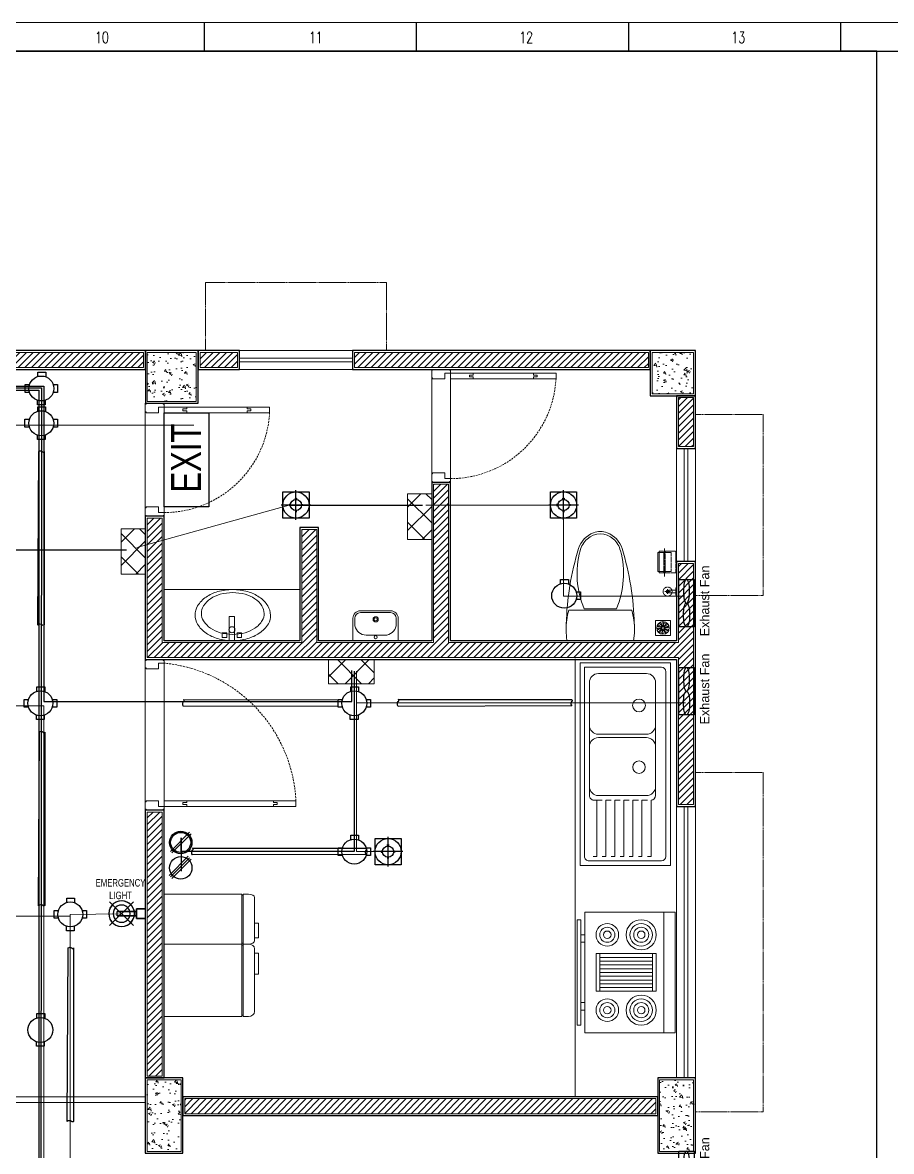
# Model space of a CAD drawing. Header units: inches. Extents: x 1445 to 3588, y -22 to 615.
# Drawn here: x 1960.2 to 2190.8, y 315.3 to 614.8 of the extents above; entities that cross this region are included whole.
import ezdxf

# ---------------------------------------------------------------- set-up
doc = ezdxf.new("R2010")
doc.units = ezdxf.units.IN
doc.header["$MEASUREMENT"] = 0
for name, pattern in [('CENTER', [2, 1.25, -0.25, 0.25, -0.25]), ('DASH', [0.35, 0.25, -0.1]), ('DASHED', [0.75, 0.5, -0.25])]:
    doc.linetypes.add(name, pattern=pattern)
doc.layers.get('Defpoints').update_dxf_attribs({"lineweight": 0})
for name, color, linetype in [('Cables', 7, 'Continuous'), ('COLLUM', 1, 'Continuous'), ('Exhaust Fans', 7, 'Continuous'), ('Layer 1', 7, 'Continuous'), ('Lights', 7, 'Continuous'), ('Plant Layout', 7, 'Continuous'), ('Sockets', 7, 'Continuous'), ('TEG BORDER', 7, 'Continuous'), ('wall 05', 252, 'Continuous')]:
    doc.layers.add(name, color=color, linetype=linetype)
for name, color, linetype, lineweight in [('DOOR', 115, 'Continuous', 15), ('DOOR_GLASS', 144, 'Continuous', 15), ('Glass', 5, 'Continuous', 9), ('HACTH', 8, 'Continuous', 9), ('I-WC----EXST', 7, 'Continuous', 15), ('I-WC----N', 7, 'Continuous', 15), ('Plaster Line', 252, 'Continuous', 15), ('Sunshed', 5, 'Continuous', 15), ('Switchboard', 30, 'Continuous', 13), ('Text', 252, 'Continuous', 15), ('WINDOW', 140, 'Continuous', 9)]:
    doc.layers.add(name, color=color, linetype=linetype, lineweight=lineweight)
doc.styles.get("Standard").update_dxf_attribs({"font": 'arial.ttf'})
doc.styles.add('Swiss721', font='swisscl.ttf')
doc.styles.add('TEG BORDER', font='txt_qlt.shx', dxfattribs={"width": 0.7, "bigfont": 'hztxt.shx'})
doc.styles.add('XREF-GROUND-A1$0$ATTR', font='romans.shx', dxfattribs={"width": 0.8, "height": 1.2})
pattern_1 = [(50, (-408960.4376, -241892.552), (5.37945137, -0.470641012), [0.5625, -6.1875]), (355, (-408960.4376, -241892.552), (-1.040635, 5.641441), [0.45, -4.95]), (100.4514, (-408959.9893, -241892.5913), (4.338820363, 5.170796565), [0.478051425, -5.25856584]), (46.1842, (-408960.4376, -241891.052), (8.004307865, -1.24139261), [0.84375, -9.28125]), (96.6356, (-408959.7705, -241891.1555), (7.00997029, 7.30588403), [0.71707716, -7.8878475]), (351.1842, (-408960.4376, -241891.052), (7.00996459, 7.3058895), [0.675, -7.425]), (21, (-408959.6876, -241891.427), (4.47680289, -3.01964168), [0.5625, -6.1875]), (326, (-408959.6876, -241891.427), (1.82486499, 5.43862534), [0.45, -4.95]), (71.4514, (-408959.3145, -241891.6787), (6.301669714, 2.418978725), [0.478051425, -5.25856584]), (37.5, (-408960.4376, -241892.552), (0.091198915, 2.496703904), [0, -4.89, 0, -5.025, 0, -4.96875]), (7.5, (-408960.4376, -241892.552), (1.973021531, 2.958087839), [0, -2.865, 0, -4.7775, 0, -1.89375]), (327.5, (-408962.11, -241892.552), (4.003668271, -0.169161538), [0, -1.875, 0, -5.85, 0, -7.7625]), (317.5, (-408962.86, -241892.552), (4.37389627, 0.750787367), [0, -2.4375, 0, -3.885, 0, -5.5125])]
pattern_2 = [(45, (-408960.4376, -241892.552), (-0.8838834765, 0.8838834765), [])]

# ---------------------------------------------------------------- blocks, each defined once
blk = doc.blocks.new('252 BORDER A2')
for p, q in [((371.25, 420), (371.25, 415)), ((408.37, 420), (408.37, 415)), ((445.5, 420), (445.5, 415)), ((482.62, 420), (482.62, 415))]:
    blk.add_line(p, q)
at = {"linetype": 'Continuous'}
blk.add_line((489, 415), (5, 415), dxfattribs=at)
at = {"color": 5, "lineweight": 15}
blk.add_lwpolyline([(0, 420), (594, 420), (594, 0), (0, 0)], close=True, dxfattribs=at)
blk.add_lwpolyline([(5, 415), (589, 415), (589, 5), (5, 5)], close=True)
at = {"layer": 'TEG BORDER'}
blk.add_line((489, 116), (489, 415), dxfattribs=at)
at = {"char_height": 2, "width": 2, "attachment_point": 1, "style": 'TEG BORDER'}
for s, insert in [('\\pi2.2204e-016;10', (352.17, 418.41)), ('\\pi0.3;11', (389.3, 418.41)), ('\\pi2.2204e-016;12', (426.42, 418.41)), ('\\pi2.2204e-016;13', (463.55, 418.41))]:
    blk.add_mtext(s, dxfattribs=dict(at, insert=insert))
blk = doc.blocks.new('XREF-GROUND-A1$0$Oven-P-01')
for p, q in [((0, 525), (800, 525)), ((275, 450), (525, 450)), ((300, 100), (300, 450)), ((325, 450), (325, 100)), ((350, 100), (350, 450)), ((375, 450), (375, 100)), ((400, 100), (400, 450)), ((425, 450), (425, 100)), ((450, 100), (450, 450)), ((475, 450), (475, 100)), ((500, 100), (500, 450)), ((525, 100), (275, 100)), ((150, 0), (150, -25)), ((200, -25), (200, 0)), ((600, -25), (600, 0)), ((650, 0), (650, -25))]:
    blk.add_line(p, q)
for points in [[(0, 0), (0, 600), (800, 600), (800, 0)], [(275, 75), (275, 475), (525, 475), (525, 75)], [(50, -50), (50, -25), (750, -25), (750, -50)]]:
    blk.add_lwpolyline(points, close=True)
for centre, radius in [((150, 375), 100), ((150, 375), 75), ((650, 375), 100), ((650, 375), 75), ((150, 375), 50), ((150, 375), 25), ((650, 375), 50), ((650, 375), 25), ((150, 150), 75), ((650, 150), 75), ((150, 150), 50), ((150, 150), 25), ((650, 150), 50), ((650, 150), 25)]:
    blk.add_circle(centre, radius)
at = {"style": 'XREF-GROUND-A1$0$ATTR', "width": 0.8, "flags": 9}
blk.add_attdef('ESTCODE', (0, 600), '', height=0.2, dxfattribs=at)
blk = doc.blocks.new('XREF-GROUND-A1$0$Sink-Basin-P-03')
for p, q in [((95, 600), (95, 0)), ((1440, 600), (95, 600)), ((1440, 600), (1440, 0)), ((125, 540), (125, 30)), ((1380, 570), (155, 570)), ((1410, 540), (1410, 60)), ((976.5, 501), (227.6, 501)), ((1380, 471), (1006.5, 471)), ((1380, 471), (1380, 447)), ((167.6, 441), (167.6, 121.9)), ((570.2, 441), (570.2, 121.9)), ((592.3, 441), (592.3, 121.9)), ((976.5, 441), (976.5, 121.9)), ((1006.5, 447), (1006.5, 411)), ((1380, 411), (1006.5, 411)), ((1006.5, 387), (1006.5, 351)), ((1380, 411), (1380, 387)), ((1380, 351), (1006.5, 351)), ((1006.5, 327), (1006.5, 291)), ((1380, 351), (1380, 327)), ((1380, 291), (1006.5, 291)), ((1006.5, 267), (1006.5, 231)), ((1380, 231), (1006.5, 231)), ((1380, 291), (1380, 267)), ((1380, 231), (1380, 207)), ((1006.5, 207), (1006.5, 171)), ((1380, 171), (1006.5, 171)), ((1380, 171), (1380, 147)), ((1006.5, 147), (1006.5, 111)), ((1380, 111), (1006.5, 111)), ((1006.5, 109.9), (1006.5, 91.9)), ((1380, 111), (1380, 87)), ((95, 0), (1440, 0)), ((125, 30), (1380, 30)), ((227.6, 61.9), (976.5, 61.9))]:
    blk.add_line(p, q)
for centre, radius in [((378.7, 391.4), 42.6), ((788.4, 391.4), 41.5)]:
    blk.add_circle(centre, radius)
for centre, radius, start, end in [((155, 540), 30, 90, 180), ((1380, 540), 30, 0, 90), ((227.6, 441), 60, 90, 180), ((510.2, 441), 60, 0, 90), ((652.3, 441), 60, 90, 180), ((916.5, 441), 60, 0, 90), ((976.5, 471), 30, 0, 90), ((227.6, 121.9), 60, 180, 270), ((510.2, 121.9), 60, 270, 0), ((652.3, 121.9), 60, 180, 270), ((916.5, 121.9), 60, 270, 0), ((976.5, 91.9), 30, 270, 0), ((1380, 60), 30, 270, 0)]:
    blk.add_arc(centre, radius, start, end)
blk = doc.blocks.new('XREF-GROUND-A1$0$Refrigrator-P-02')
for p, q in [((600, 0), (0, 0)), ((0, 0), (0, -515)), ((600, -515), (600, 0)), ((0, -515), (600, -515)), ((10, -515), (10, -525)), ((590, -515), (590, -525)), ((0, -525), (600, -525)), ((0, -525), (0, -560)), ((600, -560), (600, -525)), ((40, -600), (560, -600)), ((75, -600), (75, -625)), ((75, -625), (200, -625)), ((200, -625), (250, -625)), ((250, -625), (250, -600))]:
    blk.add_line(p, q)
for centre, start, end in [((40, -560), 180, 270), ((560, -560), 270, 0)]:
    blk.add_arc(centre, 40, start, end)
blk = doc.blocks.new('$plan$00000388')
for p, q in [((-202.5, -209.5), (-202.5, 209.5)), ((0, -220.8), (0, 220.8)), ((-211.8, 107.7), (-211.8, -107.7))]:
    blk.add_line(p, q)
blk.add_lwpolyline([(-202.5, -209.5), (-151.6, -220.9), (-102.2, -226.4), (-50.2, -226.4), (0, -220.8)])
for centre, radius, start, end in [((-70.5, -1596.9), 1822.9, 91.22237, 107.24774), ((-76.2, -236.2), 463.3, 80.53768, 97.73995), ((-443.4, -448.2), 602.2, 67.37374, 104.77857), ((-76.2, -236.2), 463.3, 97.73995, 105.82198), ((-562.5, -12.2), 163.6, 107.24774, 159.54761), ((-580.4, 0), 128.7, 136.85426, 223.14574), ((-555.5, -23.3), 162.7, 104.77857, 136.85426), ((-595.2, 0), 128.7, 159.54761, 200.45239), ((-562.5, 12.2), 163.6, 200.45239, 252.75226), ((-555.5, 23.3), 162.7, 223.14574, 255.22143), ((-70.5, 1596.9), 1822.9, 252.75226, 268.77763), ((-443.4, 448.2), 602.2, 255.22143, 292.62626)]:
    blk.add_arc(centre, radius, start, end)
blk = doc.blocks.new('h')
at = {"layer": 'I-WC----N', "color": 252, "linetype": 'CENTER', "ltscale": 0.2}
for p, q in [((544280.5, -25819.8), (544314.2, -25819.8)), ((544297.4, -25836.8), (544297.4, -25800.9))]:
    blk.add_line(p, q, dxfattribs=at)
at = {"layer": 'I-WC----N'}
blk.add_lwpolyline([(544273, -25759.8), (544321, -25759.8), (544321, -25764.8), (544273, -25764.8)], close=True, dxfattribs=at)
blk.add_lwpolyline([(544289, -25813.8), (544289, -25764.8), (544305, -25764.8), (544305, -25813.8)], dxfattribs=at)
at = {"layer": 'I-WC----N', "linetype": 'DASH', "ltscale": 5}
blk.add_circle((544297.4, -25819.8), 30, dxfattribs=at)
at = {"layer": 'I-WC----N'}
for centre, radius in [((544297, -25819.8), 10), ((544297.4, -25819.8), 5)]:
    blk.add_circle(centre, radius, dxfattribs=at)
blk = doc.blocks.new('typical king$0$5767 PAPER HOLDER')
at = {"color": 0, "linetype": 'CENTER', "lineweight": -2, "ltscale": 0.5}
blk.add_line((80, 97.5), (80, -92.5), dxfattribs=at)
at = {"color": 0, "linetype": 'DASHED', "lineweight": -2, "ltscale": 10, "flags": 128}
for points in [[(5, 52.5), (0, 52.5), (0, -52.5), (5, -52.5)], [(97, 72.5), (5, 72.5), (5, -72.5), (100, -72.5)]]:
    blk.add_lwpolyline(points, dxfattribs=at)
at = {"color": 0, "linetype": 'DASHED', "lineweight": -2, "ltscale": 10}
blk.add_lwpolyline([(100, -62.5), (35, -62.5), (35, 62.5), (97, 62.5)], dxfattribs=at)
blk.add_lwpolyline([(75, -72.5), (85, -72.5), (85, 72.5), (75, 72.5)], close=True, dxfattribs=at)
at = {"color": 0, "linetype": 'ByBlock', "lineweight": -2, "flags": 128}
blk.add_lwpolyline([(100, -72.5), (115, -72.5), (115, 72.5), (100, 72.5)], dxfattribs=at)
at = {"color": 0, "linetype": 'ByBlock', "lineweight": -2}
blk.add_lwpolyline([(100, 62.5), (125, 62.5), (125, -62.5), (100, -62.5)], dxfattribs=at)
blk = doc.blocks.new('floor drain 01')
at = {"color": 0}
blk.add_lwpolyline([(-10, -10), (90, -10), (90, 90), (-10, 90)], close=True, dxfattribs=at)
for points in [[(34.8, 77.8, 0.191053), (32, 71.8, 0.194336), (34.6, 63.4, -0.272606), (36.5, 54.8, 1.040732), (40.4, 53.4, 0.091346), (40.8, 55, 0.160783), (39.1, 63.7, -0.323658), (40.7, 72.4, 0.91079)], [(2.5, 46.7, 0.191053), (7.2, 42.2, 0.194336), (16.1, 42.1, -0.272606), (24.9, 41.2, 1.040732), (27.4, 44.5, 0.091346), (26, 45.4, 0.160783), (17.2, 46.5, -0.323658), (9.4, 50.7, 0.91079)], [(5.7, 23.4, 0.191053), (12.2, 22.5, 0.194336), (19.4, 27.7, -0.272606), (27, 32.1, 1.040732), (27.2, 36.2, 0.091346), (25.5, 36.1, 0.160783), (17.7, 31.8, -0.323658), (9, 30.7, 0.91079)], [(13.6, 67.5, 0.191053), (14.8, 61, 0.194336), (21.9, 55.7, -0.272606), (28.5, 49.9, 1.040732), (32.5, 51, 0.091346), (31.8, 52.6, 0.160783), (25.3, 58.6, -0.323658), (21.5, 66.6, 0.91079)], [(22, 6.4, 0.191053), (27.8, 9.5, 0.194336), (30.6, 17.9, -0.272606), (34.1, 26, 1.040732), (31.8, 29.4, 0.091346), (30.6, 28.4, 0.160783), (26.8, 20.3, -0.323658), (20.4, 14.2, 0.91079)], [(45.2, 2.2, 0.191053), (48, 8.2, 0.194336), (45.4, 16.6, -0.272606), (43.5, 25.2, 1.040732), (39.6, 26.6, 0.091346), (39.2, 25, 0.160783), (40.9, 16.3, -0.323658), (39.3, 7.6, 0.91079)], [(58, 73.6, 0.191053), (52.2, 70.5, 0.194336), (49.4, 62.1, -0.272606), (45.9, 54, 1.040732), (48.2, 50.6, 0.091346), (49.4, 51.6, 0.160783), (53.2, 59.7, -0.323658), (59.6, 65.8, 0.91079)], [(66.4, 12.5, 0.191053), (65.2, 19, 0.194336), (58.1, 24.3, -0.272606), (51.5, 30.1, 1.040732), (47.5, 29, 0.091346), (48.2, 27.4, 0.160783), (54.7, 21.4, -0.323658), (58.5, 13.4, 0.91079)], [(74.3, 56.6, 0.191053), (67.8, 57.5, 0.194336), (60.6, 52.3, -0.272606), (53, 47.9, 1.040732), (52.8, 43.8, 0.091346), (54.5, 43.9, 0.160783), (62.3, 48.2, -0.323658), (71, 49.3, 0.91079)], [(77.5, 33.3, 0.191053), (72.8, 37.8, 0.194336), (63.9, 37.9, -0.272606), (55.1, 38.8, 1.040732), (52.6, 35.5, 0.091346), (54, 34.6, 0.160783), (62.8, 33.5, -0.323658), (70.6, 29.3, 0.91079)]]:
    blk.add_lwpolyline(points, format="xyb", close=True, dxfattribs=at)
for centre, radius in [((40, 40), 41.7), ((31.9, 45.2), 1.83), ((32.5, 33.9), 1.83), ((42.5, 49.3), 1.83), ((43.5, 31), 1.83), ((49.6, 40.5), 1.83)]:
    blk.add_circle(centre, radius, dxfattribs=at)
blk = doc.blocks.new('HANDWASH-02-PLAN')
at = {"layer": 'I-WC----N', "color": 2}
for points in [[(5.1, 0, 0.068513), (104.4, 13.6, 0.080648), (181.8, 49.6, 0.107051), (241.7, 112.3, 0.160603), (255.1, 169.3, 0.138041), (237.9, 230.4, 0.107051), (181.8, 289.1, 0.080648), (104.4, 325, 0.068513), (5.1, 338.7, 0.068513), (-94.2, 325, 0.080648), (-171.6, 289.1, 0.107051), (-227.7, 230.4, 0.138041), (-244.8, 169.3, 0.138041), (-227.7, 108.3, 0.107051), (-171.6, 49.6, 0.080648), (-94.2, 13.6, 0.068513)], [(5.1, 41.5, 0.067522), (87.7, 52.7, 0.079863), (151.9, 82.1, 0.107115), (201.7, 133.5, 0.162551), (212.8, 180.1, 0.139778), (198.6, 229.9, 0.107115), (151.9, 278.1, 0.079863), (87.7, 307.5, 0.067522), (5.1, 318.7, 0.067522), (-77.5, 307.5, 0.079863), (-141.7, 278.1, 0.107115), (-188.3, 229.9, 0.139778), (-202.5, 180.1, 0.139778), (-188.3, 130.3, 0.107115), (-141.7, 82.1, 0.079863), (-77.5, 52.7, 0.067522)]]:
    blk.add_lwpolyline(points, format="xyb", close=True, dxfattribs=at)
blk.add_circle((0, 72.3), 20, dxfattribs=at)
blk = doc.blocks.new('A$C01EB0BB3')
at = {"layer": 'I-WC----N', "color": 250, "ltscale": 0.5}
for points in [[(9.08, 6.42), (9.08, 0), (10.51, 0), (10.51, 6.42)], [(8.43, 2.06), (8.43, 0.85), (7.23, 0.85), (7.23, 2.06)], [(11.15, 2.06), (11.15, 0.85), (12.36, 0.85), (12.36, 2.06)]]:
    blk.add_lwpolyline(points, close=True, dxfattribs=at)
at = {"layer": 'I-WC----N', "color": 2, "xscale": 0.03999999999359716, "yscale": 0.03999999999359716, "zscale": 0.03999999999359716}
blk.add_blockref('HANDWASH-02-PLAN', (9.79, 0), dxfattribs=at)
blk = doc.blocks.new('A$C5AAA0143')
at = {"layer": 'Defpoints'}
for points in [[(-39.75, 5), (-40, 5), (-40, 4.75), (-39.75, 4.75)], [(0, 5), (-0.25, 5), (-0.25, 4.75), (0, 4.75)], [(-39.75, 0.25), (-40, 0.25), (-40, 0), (-39.75, 0)], [(0, 0.25), (-0.25, 0.25), (-0.25, 0), (0, 0)]]:
    blk.add_lwpolyline(points, close=True, dxfattribs=at)
at = {"layer": 'DOOR'}
for points in [[(-1.75, 10), (-2, 10), (-2, 11), (-2.5, 11), (-2.5, 5), (-1, 5), (-1, 11), (-1.5, 11), (-1.5, 10), (-1.75, 10), (-1.5, 10), (-1.5, 11), (-1, 11), (-1, 33.99), (-1.5, 33.99), (-1.5, 34.99), (-2, 34.99), (-2, 33.99), (-2.5, 33.99), (-2.5, 11), (-2.5, 39.99), (-1, 39.99), (-1, 33.99)], [(-39, 5), (-39, 3.5), (-37.5, 3.5), (-37.5, 0.25), (-37.75, 0.25), (-37.75, 0), (-39.75, 0), (-39.75, 0.25), (-40, 0.25), (-40, 4.75), (-39.75, 4.75), (-39.75, 5), (-39, 5)], [(-1, 5), (-1, 3.5), (-2.5, 3.5), (-2.5, 0.25), (-2.25, 0.25), (-2.25, 0), (-0.25, 0), (-0.25, 0.25), (0, 0.25), (0, 4.75), (-0.25, 4.75), (-0.25, 5), (-1, 5)]]:
    blk.add_lwpolyline(points, dxfattribs=at)
at = {"layer": 'DOOR', "linetype": 'DASHED', "lineweight": 0}
blk.add_arc((-0.49, 1.36), 38.68, 92.9729, 174.603, dxfattribs=at)
at = {"layer": 'HACTH', "lineweight": 0, "ltscale": 10}
for p, q in [((-1.5, 5), (-39, 5)), ((-2.25, 0), (-37.75, 0))]:
    blk.add_line(p, q, dxfattribs=at)
blk = doc.blocks.new('A$C4F64215B')
at = {"layer": 'Defpoints'}
for points in [[(0, 5), (0.25, 5), (0.25, 4.75), (0, 4.75)], [(29.75, 5), (30, 5), (30, 4.75), (29.75, 4.75)], [(0, 0.25), (0.25, 0.25), (0.25, 0), (0, 0)], [(29.75, 0.25), (30, 0.25), (30, 0), (29.75, 0)]]:
    blk.add_lwpolyline(points, close=True, dxfattribs=at)
at = {"layer": 'DOOR'}
for points in [[(1.75, 10), (2, 10), (2, 11), (2.5, 11), (2.5, 5), (1, 5), (1, 11), (1.5, 11), (1.5, 10), (1.75, 10), (1.5, 10), (1.5, 11), (1, 11), (1, 27), (1.5, 27), (1.5, 28), (2, 28), (2, 27), (2.5, 27), (2.5, 11), (2.5, 33), (1, 33), (1, 27)], [(1, 5), (1, 3.5), (2.5, 3.5), (2.5, 0.25), (2.25, 0.25), (2.25, 0), (0.25, 0), (0.25, 0.25), (0, 0.25), (0, 4.75), (0.25, 4.75), (0.25, 5), (1, 5)], [(29, 5), (29, 3.5), (27.5, 3.5), (27.5, 0.25), (27.75, 0.25), (27.75, 0), (29.75, 0), (29.75, 0.25), (30, 0.25), (30, 4.75), (29.75, 4.75), (29.75, 5), (29, 5)]]:
    blk.add_lwpolyline(points, dxfattribs=at)
at = {"layer": 'DOOR', "linetype": 'DASHED', "lineweight": 0}
blk.add_arc((0.93, 4.97), 28.07, 0.0597, 86.7872, dxfattribs=at)
at = {"layer": 'HACTH', "lineweight": 0, "ltscale": 10}
for p, q in [((1.5, 5), (29, 5)), ((2.25, 0), (27.75, 0))]:
    blk.add_line(p, q, dxfattribs=at)

msp = doc.modelspace()

# ---------------------------------------------------------------- hatches: boundary and pattern name
at = {"layer": 'HACTH'}
h = msp.add_hatch(dxfattribs=at)
h.set_pattern_fill('ANSI31', color=256, scale=10, style=0)
h.set_pattern_definition(pattern_2)
h.paths.add_polyline_path([(2017.25, 523.33), (2017.25, 527.33), (2007.27, 527.33), (2007.27, 523.33)])
h.paths.add_polyline_path([(1879.25, 527.33), (1879.25, 523.33), (1992.27, 523.33), (1992.27, 527.33)])
h = msp.add_hatch(dxfattribs=at)
h.set_pattern_fill('AR-CONC', color=256, scale=0.75, style=0)
h.set_pattern_definition(pattern_1)
h.paths.add_polyline_path([(2006.27, 514.33), (2006.27, 527.33), (1993.27, 527.33), (1993.27, 514.33)])
h = msp.add_hatch(dxfattribs=at)
h.set_pattern_fill('ANSI31', color=256, scale=10, style=0)
h.set_pattern_definition(pattern_2)
h.paths.add_polyline_path([(2134.25, 502.33), (2138.25, 502.33), (2138.25, 515.33), (2134.25, 515.33)])
h.paths.add_polyline_path([(2048.25, 527.33), (2048.25, 523.33), (2126.25, 523.33), (2126.25, 527.33)])
h = msp.add_hatch(dxfattribs=at)
h.set_pattern_fill('AR-CONC', color=256, scale=0.75, style=0)
h.set_pattern_definition(pattern_1)
h.paths.add_polyline_path([(2127.25, 516.33), (2138.25, 516.33), (2138.25, 527.33), (2127.25, 527.33)])
h = msp.add_hatch(dxfattribs=at)
h.set_pattern_fill('ANSI31', color=256, scale=10, style=0)
h.set_pattern_definition(pattern_2)
h.paths.add_polyline_path([(2003.25, 329.33), (2003.25, 325.33), (2128.25, 325.33), (2128.25, 329.33)])
h.paths.add_polyline_path([(1993.25, 335.33), (1997.25, 335.33), (1997.25, 405.37), (1993.25, 405.37)])
h.paths.add_polyline_path([(2134.25, 407.33), (2138.25, 407.33), (2138.25, 471.33), (2134.25, 471.33), (2134.25, 450.33), (2073.25, 450.33), (2073.25, 492.33), (2069.25, 492.33), (2069.25, 450.33), (2038.25, 450.33), (2038.25, 480.33), (2034.25, 480.33), (2034.25, 450.33), (1997.25, 450.33), (1997.25, 483.33), (1993.25, 483.33), (1993.25, 446.33), (2134.25, 446.33)])
h = msp.add_hatch(dxfattribs=at)
h.set_pattern_fill('AR-CONC', color=256, scale=0.75, style=0)
h.set_pattern_definition(pattern_1)
h.paths.add_polyline_path([(1993.25, 315.33), (2002.25, 315.33), (2002.25, 334.33), (1993.25, 334.33)])
h = msp.add_hatch(dxfattribs=at)
h.set_pattern_fill('AR-CONC', color=256, scale=0.75, style=0)
h.set_pattern_definition(pattern_1)
h.paths.add_polyline_path([(2129.25, 315.33), (2138.25, 315.33), (2138.25, 334.33), (2129.25, 334.33)])
at = {"layer": 'Switchboard'}
h = msp.add_hatch(dxfattribs=at)
h.set_pattern_fill('ANSI37', color=256, scale=35, angle=90)
h.set_pattern_definition([(135, (2515.132, 215.1193), (-3.093592, -3.093592), []), (225, (2515.132, 215.1193), (3.093592, -3.093592), [])])
h.paths.add_polyline_path([(2068.75, 489.78), (2062.34, 489.78), (2062.34, 477.72), (2068.75, 477.72)])
h = msp.add_hatch(dxfattribs=at)
h.set_pattern_fill('ANSI37', color=256, scale=35, angle=90)
h.set_pattern_definition([(135, (2439.132, 205.8757), (-3.093592, -3.093592), []), (225, (2439.132, 205.8757), (3.093592, -3.093592), [])])
h.paths.add_polyline_path([(1992.75, 480.54), (1986.34, 480.54), (1986.34, 468.47), (1992.75, 468.47)])
h = msp.add_hatch(dxfattribs=at)
h.set_pattern_fill('ANSI37', color=256, scale=35)
h.set_pattern_definition([(45, (1778.81, -6.964), (-3.093592, 3.093592), []), (135, (1778.81, -6.964), (-3.093592, -3.093592), [])])
h.paths.add_polyline_path([(2053.47, 439.42), (2053.47, 445.83), (2041.41, 445.83), (2041.41, 439.42)])

# ---------------------------------------------------------------- linework, layer by layer
for p, q in [((1964.24, 520.93), (1964.24, 522.1)), ((1964.24, 522.1), (1966.31, 522.1)), ((1966.31, 522.1), (1966.31, 520.86)), ((1960.86, 516.72), (1960.86, 518.78)), ((1960.86, 518.78), (1962.03, 518.78)), ((1968.32, 518.78), (1969.49, 518.78)), ((1969.49, 518.78), (1969.49, 516.72)), ((1962.03, 516.72), (1960.86, 516.72)), ((1969.49, 516.72), (1968.32, 516.72)), ((1964.14, 513.44), (1964.14, 514.61)), ((1966.21, 513.44), (1964.14, 513.44)), ((1964.2, 511.71), (1964.2, 512.88)), ((1964.2, 512.88), (1966.26, 512.88)), ((1966.21, 514.61), (1966.21, 513.44)), ((1966.26, 512.88), (1966.27, 511.65)), ((1960.82, 507.51), (1960.82, 509.57)), ((1960.82, 509.57), (1961.99, 509.57)), ((1968.28, 509.57), (1969.45, 509.57)), ((1969.45, 509.57), (1969.45, 507.51)), ((1961.99, 507.51), (1960.82, 507.51)), ((1969.45, 507.51), (1968.28, 507.51)), ((1964.1, 504.23), (1964.1, 505.4)), ((1966.16, 504.23), (1964.1, 504.23)), ((1966.16, 505.4), (1966.16, 504.23)), ((2102.98, 465.94), (2102.98, 467.11)), ((2102.98, 467.11), (2105.05, 467.11)), ((2105.05, 467.11), (2105.05, 465.88)), ((2107.07, 463.8), (2108.23, 463.8)), ((2108.23, 461.73), (2107.07, 461.73)), ((2108.23, 463.8), (2108.23, 461.73)), ((1963.99, 437.41), (1963.99, 438.57)), ((1963.99, 438.57), (1966.05, 438.57)), ((1966.05, 438.57), (1966.06, 437.34)), ((2047.26, 437.41), (2047.26, 438.57)), ((2047.26, 438.57), (2049.33, 438.57)), ((2049.33, 438.57), (2049.33, 437.34)), ((1960.61, 433.2), (1960.61, 435.26)), ((1960.61, 435.26), (1961.78, 435.26)), ((1968.07, 435.26), (1969.24, 435.26)), ((1969.24, 435.26), (1969.24, 433.2)), ((2043.89, 433.2), (2043.89, 435.26)), ((2043.89, 435.26), (2045.06, 435.26)), ((2051.35, 435.26), (2052.52, 435.26)), ((2052.52, 435.26), (2052.52, 433.2)), ((1961.78, 433.2), (1960.61, 433.2)), ((1969.24, 433.2), (1968.07, 433.2)), ((2045.06, 433.2), (2043.89, 433.2)), ((2052.52, 433.2), (2051.35, 433.2)), ((1963.89, 429.92), (1963.89, 431.09)), ((1965.95, 429.92), (1963.89, 429.92)), ((1965.95, 431.09), (1965.95, 429.92)), ((2047.16, 429.92), (2047.16, 431.09)), ((2049.23, 429.92), (2047.16, 429.92)), ((2049.23, 431.09), (2049.23, 429.92)), ((2002.29, 394.86), (2002.29, 398.52)), ((2047.27, 398.04), (2047.27, 399.21)), ((2047.27, 399.21), (2049.34, 399.21)), ((2049.34, 399.21), (2049.34, 397.97)), ((2043.9, 393.83), (2043.9, 395.89)), ((2043.9, 395.89), (2045.07, 395.89)), ((2051.36, 395.89), (2052.52, 395.89)), ((2052.52, 395.89), (2052.52, 393.83)), ((2045.07, 393.83), (2043.9, 393.83)), ((2052.52, 393.83), (2051.36, 393.83)), ((1971.92, 381.38), (1971.92, 382.55)), ((1971.92, 382.55), (1973.99, 382.55)), ((1973.99, 382.55), (1973.99, 381.31)), ((1968.54, 377.17), (1968.54, 379.23)), ((1968.54, 379.23), (1969.71, 379.23)), ((1976, 379.23), (1977.17, 379.23)), ((1977.17, 379.23), (1977.17, 377.17)), ((1969.71, 377.17), (1968.54, 377.17)), ((1971.82, 373.89), (1971.82, 375.06)), ((1973.89, 375.06), (1973.89, 373.89)), ((1977.17, 377.17), (1976, 377.17)), ((1973.89, 373.89), (1971.82, 373.89)), ((1963.99, 350.73), (1963.99, 351.89)), ((1963.99, 351.89), (1966.05, 351.89)), ((1966.05, 351.89), (1966.06, 350.66)), ((1963.89, 343.24), (1963.89, 344.41)), ((1965.95, 343.24), (1963.89, 343.24)), ((1965.95, 344.41), (1965.95, 343.24))]:
    msp.add_line(p, q)
at = {"color": 1}
for p, q in [((1941.18, 518.38), (1965.84, 518.38)), ((1965.84, 518.38), (1965.84, 434.73)), ((2030.91, 486.83), (2066.29, 486.83)), ((1937.47, 474.98), (1987.75, 474.98)), ((2047.57, 434.73), (2047.57, 442.9)), ((2048.21, 442.75), (2048.21, 394.86)), ((1965.84, 434.73), (2047.57, 434.73)), ((2002.29, 398.52), (2002.29, 389.72)), ((2048.21, 394.86), (2002.29, 394.86))]:
    msp.add_line(p, q, dxfattribs=at)
at = {"color": 5, "lineweight": 20}
for p, q in [((1918.54, 508.03), (2005.66, 508.03)), ((1894.31, 433.51), (1965.84, 433.51)), ((1965.84, 433.51), (1965.84, 114.62))]:
    msp.add_line(p, q, dxfattribs=at)
at = {"color": 149, "lineweight": 20}
for p, q in [((1972.85, 377.77), (1696.89, 377.77)), ((1972.85, 378.2), (1986.47, 378.4)), ((1972.85, 273.67), (1972.85, 378.2))]:
    msp.add_line(p, q, dxfattribs=at)
at = {"color": 1}
msp.add_lwpolyline([(1940.77, 517.91), (1964.95, 517.91), (1965.23, 517.91), (1964.92, 187.44), (2002.21, 187.44)], dxfattribs=at)
at = {"color": 4}
msp.add_lwpolyline([(1997.75, 486.36), (1997.75, 511.3), (2009.57, 511.3), (2009.57, 486.36)], close=True, dxfattribs=at)
for points in [[(1965.89, 455.02, -0.56347), (1965.38, 455.02, 0.354322), (1964.21, 454.95), (1964.49, 501.02, -0.456322), (1965.38, 501.02, 0.605884), (1965.9, 501.02)], [(2105.89, 435.2, -0.56347), (2105.89, 434.7, 0.354322), (2105.97, 433.52), (2059.89, 433.4, -0.345374), (2059.89, 434.7, 0.605884), (2059.89, 435.22)], [(1966.06, 380.59, -0.56347), (1965.56, 380.59, 0.354322), (1964.38, 380.52), (1964.66, 426.59, -0.456322), (1965.56, 426.59, 0.605884), (1966.08, 426.59)], [(2051.31, 395.78, -0.56347), (2051.31, 395.28, 0.354322), (2051.39, 394.1), (2005.31, 393.98, -0.345374), (2005.31, 395.28, 0.605884), (2005.31, 395.8)], [(1973.71, 323.3, -0.56347), (1973.2, 323.3, 0.354322), (1972.03, 323.23), (1972.31, 369.31, -0.456322), (1973.2, 369.3, 0.605884), (1973.73, 369.3)]]:
    msp.add_lwpolyline(points, format="xyb", close=True)
for points in [[(2032.59, 488.35), (2032.59, 488.69), (2032.88, 488.69), (2032.88, 488.35)], [(2103.59, 488.35), (2103.59, 488.69), (2103.88, 488.69), (2103.88, 488.35)], [(2031.25, 487), (2030.91, 487), (2030.91, 486.7), (2031.25, 486.7)], [(2032.59, 485.38), (2032.59, 485.04), (2032.88, 485.04), (2032.88, 485.38)], [(2034.22, 487), (2034.56, 487), (2034.56, 486.7), (2034.22, 486.7)], [(2102.25, 487), (2101.91, 487), (2101.91, 486.7), (2102.25, 486.7)], [(2103.59, 485.38), (2103.59, 485.04), (2103.88, 485.04), (2103.88, 485.38)], [(2105.22, 487), (2105.56, 487), (2105.56, 486.7), (2105.22, 486.7)], [(2057.03, 396.38), (2057.03, 396.72), (2057.33, 396.72), (2057.33, 396.38)], [(2055.69, 395.03), (2055.36, 395.03), (2055.36, 394.73), (2055.7, 394.73)], [(2057.03, 393.41), (2057.03, 393.07), (2057.33, 393.07), (2057.33, 393.41)], [(2058.67, 395.03), (2059.01, 395.03), (2059, 394.73), (2058.66, 394.73)]]:
    msp.add_lwpolyline(points)
msp.add_lwpolyline([(2043.89, 433.49), (2002.91, 433.38, -0.345374), (2002.91, 434.68, 0.605884), (2002.91, 435.2), (2043.89, 435.18)], format="xyb")
for centre, radius in [((1965.17, 517.75), 3.31), ((1965.13, 508.54), 3.31), ((2032.74, 486.83), 1.49), ((2032.74, 486.83), 1.49), ((2103.74, 486.83), 1.49), ((2103.92, 462.77), 3.31), ((1964.92, 434.23), 3.31), ((2048.2, 434.23), 3.31), ((2048.21, 394.86), 3.31), ((2057.19, 394.86), 1.49), ((2057.19, 394.86), 1.49), ((1972.85, 378.2), 3.31), ((1964.92, 347.55), 3.31)]:
    msp.add_circle(centre, radius)
at = {"layer": 'Cables', "color": 4}
for p, q in [((1940.43, 517.27), (1964.52, 517.27)), ((1964.52, 517.27), (1964.52, 113.35))]:
    msp.add_line(p, q, dxfattribs=at)
at = {"layer": 'COLLUM'}
for points in [[(1992.77, 513.83), (2006.77, 513.83), (2006.77, 527.83), (1992.77, 527.83)], [(2126.75, 515.83), (2138.75, 515.83), (2138.75, 527.83), (2126.75, 527.83)], [(1992.75, 314.83), (2002.75, 314.83), (2002.75, 334.83), (1992.75, 334.83)], [(2128.75, 314.83), (2138.75, 314.83), (2138.75, 334.83), (2128.75, 334.83)]]:
    msp.add_lwpolyline(points, close=True, dxfattribs=at)
at = {"layer": 'DOOR_GLASS'}
for p, q in [((1992.77, 329.83), (1878.76, 329.83)), ((1992.77, 329.83), (1878.76, 329.83)), ((1992.77, 328.33), (1878.76, 328.33)), ((1992.77, 328.33), (1878.76, 328.33))]:
    msp.add_line(p, q, dxfattribs=at)
at = {"layer": 'Exhaust Fans'}
for points in [[(2134.38, 467.09), (2138.38, 467.09), (2138.38, 454.54), (2134.38, 454.54)], [(2134.38, 443.72), (2138.38, 443.72), (2138.38, 431.16), (2134.38, 431.16)], [(2134.38, 315.38), (2138.38, 315.38), (2138.38, 302.83), (2134.38, 302.83)]]:
    msp.add_lwpolyline(points, close=True, dxfattribs=at)
at = {"layer": 'Exhaust Fans', "extrusion": (0, 0, -1)}
for centre in [(2136.38, 463.96), (2136.38, 440.58), (2136.38, 312.24)]:
    msp.add_ellipse(centre, major_axis=(0, -3.14), ratio=0.260631, dxfattribs=at)
at = {"layer": 'Exhaust Fans'}
for centre in [(2136.38, 457.68), (2136.38, 434.3)]:
    msp.add_ellipse(centre, major_axis=(0, 3.14), ratio=0.260631, dxfattribs=at)
at = {"layer": 'Glass', "ltscale": 10}
for points in [[(2047.75, 525.83), (2017.75, 525.83)], [(2047.75, 524.83), (2017.75, 524.83)], [(2135.75, 501.83), (2135.75, 471.83)], [(2136.75, 501.83), (2136.75, 471.83)], [(2135.75, 334.83), (2135.75, 406.83)], [(2136.75, 334.83), (2136.75, 406.83)]]:
    msp.add_lwpolyline(points, dxfattribs=at)
at = {"layer": 'I-WC----EXST'}
for p, q in [((2057.86, 458.78), (2049.86, 458.78)), ((2057.86, 458.28), (2049.86, 458.28)), ((2047.86, 456.78), (2047.86, 450.78)), ((2048.36, 456.78), (2048.36, 454.78)), ((2059.36, 454.78), (2059.36, 456.78)), ((2059.86, 450.78), (2059.86, 456.78)), ((2051.36, 452.28), (2056.36, 452.28)), ((2047.86, 450.78), (2059.86, 450.78))]:
    msp.add_line(p, q, dxfattribs=at)
msp.add_lwpolyline([(1997.75, 464.4), (2033.75, 464.4), (2033.75, 450.85), (1997.75, 450.85)], close=True, dxfattribs=at)
msp.add_lwpolyline([(2106.83, 329.76), (2106.83, 445.98)], dxfattribs=at)
for centre, radius in [((2053.89, 456.5), 0.691), ((2053.91, 456.48), 0.657), ((2053.91, 456.48), 0.414), ((2053.86, 451.78), 0.414)]:
    msp.add_circle(centre, radius, dxfattribs=at)
for centre, radius, start, end in [((2049.86, 456.78), 2, 90, 180), ((2049.86, 456.78), 1.5, 90, 180), ((2057.86, 456.78), 2, 0, 90), ((2057.86, 456.78), 1.5, 0, 90), ((2051.57, 455.59), 3.32, 194.128, 266.2608), ((2056.2, 455.51), 3.24, 272.7134, 346.8978)]:
    msp.add_arc(centre, radius, start, end, dxfattribs=at)
at = {"layer": 'Layer 1', "color": 1}
for points in [[(1986.72, 381.81), (1985.92, 381.76), (1985.17, 381.56), (1984.48, 381.16), (1983.93, 380.67), (1983.48, 380.02), (1983.18, 379.27), (1983.03, 378.52), (1983.13, 377.73), (1983.33, 376.98), (1983.78, 376.33), (1984.28, 375.78), (1984.97, 375.34), (1985.67, 375.09), (1986.47, 374.99)], [(1986.47, 381.81), (1985.72, 381.71), (1984.97, 381.46), (1984.33, 381.07), (1983.78, 380.52), (1983.38, 379.87), (1983.13, 379.17), (1983.03, 378.37), (1983.13, 377.63), (1983.38, 376.93), (1983.78, 376.28), (1984.33, 375.73), (1984.97, 375.34), (1985.72, 375.09), (1986.47, 374.99), (1987.22, 375.09), (1987.96, 375.34), (1988.61, 375.73), (1989.16, 376.28), (1989.56, 376.93), (1989.81, 377.63), (1989.86, 378.37), (1989.81, 379.17), (1989.56, 379.87), (1989.16, 380.52), (1988.61, 381.07), (1987.96, 381.46), (1987.22, 381.71), (1986.47, 381.81)], [(1989.66, 375.24), (1983.28, 381.56)], [(1983.28, 375.24), (1989.66, 381.56)], [(1986.47, 380.67), (1985.87, 380.62), (1985.32, 380.37), (1984.87, 380.02), (1984.48, 379.52), (1984.28, 378.97), (1984.18, 378.37), (1984.28, 377.83), (1984.48, 377.28), (1984.87, 376.78), (1985.32, 376.43), (1985.87, 376.18), (1986.47, 376.13), (1987.07, 376.18), (1987.62, 376.43), (1988.06, 376.78), (1988.46, 377.28), (1988.66, 377.83), (1988.76, 378.37), (1988.66, 378.97), (1988.46, 379.52), (1988.06, 380.02), (1987.62, 380.37), (1987.07, 380.62), (1986.47, 380.67)], [(1989.76, 379.22), (1989.56, 379.87), (1989.16, 380.52), (1988.66, 381.02), (1988.06, 381.41), (1987.42, 381.66), (1986.72, 381.81)], [(1990.45, 378.97), (1990.45, 377.83), (1985.32, 377.83)], [(1990.45, 378.97), (1985.32, 378.97), (1990.11, 378.97), (1990.45, 378.97), (1990.45, 377.83)], [(1985.32, 377.83), (1985.32, 378.97)], [(1985.32, 377.83), (1985.32, 378.97)], [(1985.32, 377.83), (1990.45, 377.83)], [(1986.47, 374.99), (1987.27, 375.09), (1988.01, 375.34), (1988.66, 375.78), (1989.21, 376.38), (1989.61, 377.08), (1989.86, 377.83)], [(1989.76, 379.22), (1989.86, 378.97), (1989.86, 377.83)], [(1992.75, 377.13), (1990.45, 377.13), (1990.45, 379.67), (1992.75, 379.67)], [(1992.75, 379.67), (1990.45, 379.67)], [(1990.45, 379.67), (1990.45, 377.13)], [(1990.45, 377.13), (1992.75, 377.13)]]:
    msp.add_lwpolyline(points, dxfattribs=at)
at = {"layer": 'Lights', "color": 40}
for p, q in [((2032.74, 482.89), (2032.74, 490.77)), ((2103.74, 482.89), (2103.74, 490.77)), ((2036.68, 486.83), (2028.8, 486.83)), ((2107.68, 486.83), (2099.8, 486.83)), ((2057.19, 390.92), (2057.19, 398.8)), ((2061.13, 394.86), (2053.25, 394.86))]:
    msp.add_line(p, q, dxfattribs=at)
at = {"layer": 'Lights'}
for points in [[(2029.27, 490.31), (2036.22, 490.31), (2036.22, 483.35), (2029.27, 483.35)], [(2100.27, 490.31), (2107.22, 490.31), (2107.22, 483.35), (2100.27, 483.35)], [(2053.71, 398.34), (2060.66, 398.34), (2060.66, 391.38), (2053.71, 391.38)]]:
    msp.add_lwpolyline(points, close=True, dxfattribs=at)
for centre in [(2032.74, 486.83), (2103.74, 486.83), (2057.19, 394.86)]:
    msp.add_circle(centre, 3.48, dxfattribs=at)
at = {"layer": 'Plant Layout', "lineweight": 13}
for p, q in [((1997.75, 512.83), (1997.75, 484.83)), ((1997.75, 512.83), (1997.75, 484.83)), ((1992.75, 512.08), (1992.75, 485.58)), ((1992.75, 512.08), (1992.75, 485.58)), ((1992.75, 444.12), (1992.75, 407.62)), ((1992.75, 444.12), (1992.75, 407.62)), ((1997.75, 444.87), (1997.75, 406.87)), ((1997.75, 444.87), (1997.75, 406.87))]:
    msp.add_line(p, q, dxfattribs=at)
at = {"layer": 'Plaster Line'}
for p, q in [((2073.25, 492.33), (2069.25, 492.33)), ((2069.25, 492.33), (2069.25, 450.33)), ((2073.25, 450.33), (2073.25, 492.33)), ((1997.25, 483.33), (1993.25, 483.33)), ((1993.25, 483.33), (1993.25, 446.33)), ((1997.25, 450.33), (1997.25, 483.33)), ((2038.25, 480.33), (2034.25, 480.33)), ((2034.25, 480.33), (2034.25, 450.33)), ((2038.25, 450.33), (2038.25, 480.33)), ((2138.25, 471.33), (2134.25, 471.33)), ((2134.25, 471.33), (2134.25, 450.33)), ((2138.25, 407.33), (2138.25, 471.33)), ((2034.25, 450.33), (1997.25, 450.33)), ((2069.25, 450.33), (2038.25, 450.33)), ((2134.25, 450.33), (2073.25, 450.33)), ((1993.25, 446.33), (2134.25, 446.33)), ((2134.25, 446.33), (2134.25, 407.33)), ((2134.25, 407.33), (2138.25, 407.33))]:
    msp.add_line(p, q, dxfattribs=at)
for points in [[(1992.27, 527.33), (1879.25, 527.33), (1879.25, 523.33), (1992.27, 523.33)], [(1993.27, 514.33), (2006.27, 514.33), (2006.27, 527.33), (1993.27, 527.33)], [(2017.25, 527.33), (2007.27, 527.33), (2007.27, 523.33), (2017.25, 523.33)], [(2126.25, 527.33), (2048.25, 527.33), (2048.25, 523.33), (2126.25, 523.33)], [(2127.25, 516.33), (2138.25, 516.33), (2138.25, 527.33), (2127.25, 527.33)], [(2138.25, 515.33), (2134.25, 515.33), (2134.25, 502.33), (2138.25, 502.33)], [(1997.25, 405.37), (1993.25, 405.37), (1993.25, 335.33), (1997.25, 335.33)], [(1993.25, 315.33), (2002.25, 315.33), (2002.25, 334.33), (1993.25, 334.33)], [(2129.25, 315.33), (2138.25, 315.33), (2138.25, 334.33), (2129.25, 334.33)], [(2128.25, 329.33), (2003.25, 329.33), (2003.25, 325.33), (2128.25, 325.33)]]:
    msp.add_lwpolyline(points, close=True, dxfattribs=at)
at = {"layer": 'Sockets', "color": 3}
for p, q in [((2004.52, 400.03), (1999.42, 394.93)), ((2004.89, 399.62), (1999.79, 394.52))]:
    msp.add_line(p, q, dxfattribs=at)
at = {"layer": 'Sockets', "color": 5}
for p, q in [((2004.15, 393.67), (1999.05, 388.57)), ((2004.52, 393.26), (1999.42, 388.16)), ((2004.89, 392.84), (1999.79, 387.74))]:
    msp.add_line(p, q, dxfattribs=at)
at = {"layer": 'Sockets', "color": 3}
for radius in [2.99, 2.67]:
    msp.add_circle((2002.15, 397.31), radius, dxfattribs=at)
at = {"layer": 'Sockets', "color": 5}
msp.add_circle((2002.15, 390.54), 2.99, dxfattribs=at)
at = {"layer": 'Sunshed', "linetype": 'DASH'}
for points in [[(2017.75, 527.83), (2008.75, 527.83), (2008.75, 545.83), (2056.75, 545.83), (2056.75, 545.83), (2056.75, 527.83), (2047.75, 527.83)], [(2138.75, 501.83), (2138.75, 510.83), (2156.75, 510.83), (2156.75, 462.83), (2156.75, 462.83), (2138.75, 462.83), (2138.75, 471.83)], [(2138.75, 406.83), (2138.75, 415.83), (2156.75, 415.83), (2156.75, 325.83), (2156.75, 325.83), (2138.75, 325.83), (2138.75, 334.83)]]:
    msp.add_lwpolyline(points, dxfattribs=at)
at = {"layer": 'Switchboard'}
for points in [[(2062.34, 477.72), (2062.34, 489.78), (2068.75, 489.78), (2068.75, 477.72)], [(1986.34, 468.47), (1986.34, 480.54), (1992.75, 480.54), (1992.75, 468.47)], [(2041.41, 445.83), (2053.47, 445.83), (2053.47, 439.42), (2041.41, 439.42)]]:
    msp.add_lwpolyline(points, close=True, dxfattribs=at)
at = {"layer": 'Text', "color": 3}
for p, q in [((1990.54, 475.58), (2030.91, 486.83)), ((2101.91, 486.83), (2067.16, 486.83)), ((2101.91, 486.83), (2103.74, 486.83)), ((2103.74, 486.83), (2103.74, 462.67)), ((2103.74, 462.67), (2135.89, 462.67)), ((2048.76, 442.75), (2048.76, 394.94)), ((2048.76, 434.37), (2136.07, 434.37)), ((2048.76, 394.94), (2061.13, 394.86))]:
    msp.add_line(p, q, dxfattribs=at)
at = {"layer": 'wall 05'}
for p, q in [((2073.75, 492.83), (2068.75, 492.83)), ((2068.75, 492.83), (2068.75, 450.83)), ((2073.75, 450.83), (2073.75, 492.83)), ((1997.75, 483.83), (1992.75, 483.83)), ((1992.75, 483.83), (1992.75, 445.83)), ((1997.75, 450.83), (1997.75, 483.83)), ((2038.75, 480.83), (2033.75, 480.83)), ((2033.75, 480.83), (2033.75, 450.83)), ((2038.75, 450.83), (2038.75, 480.83)), ((2138.75, 471.83), (2133.75, 471.83)), ((2133.75, 471.83), (2133.75, 450.83)), ((2138.75, 406.83), (2138.75, 471.83)), ((2033.75, 450.83), (1997.75, 450.83)), ((2068.75, 450.83), (2038.75, 450.83)), ((2133.75, 450.83), (2073.75, 450.83)), ((1992.75, 445.83), (2133.75, 445.83)), ((2133.75, 445.83), (2133.75, 406.83)), ((2133.75, 406.83), (2138.75, 406.83))]:
    msp.add_line(p, q, dxfattribs=at)
for points in [[(1992.77, 527.83), (1878.75, 527.83), (1878.75, 522.83), (1992.77, 522.83)], [(2017.75, 527.83), (2006.77, 527.83), (2006.77, 522.83), (2017.75, 522.83)], [(2126.75, 527.83), (2047.75, 527.83), (2047.75, 522.83), (2126.75, 522.83)], [(2138.75, 515.83), (2133.75, 515.83), (2133.75, 501.83), (2138.75, 501.83)], [(1997.75, 405.87), (1992.75, 405.87), (1992.75, 334.83), (1997.75, 334.83)], [(2128.75, 329.83), (2002.75, 329.83), (2002.75, 324.83), (2128.75, 324.83)]]:
    msp.add_lwpolyline(points, close=True, dxfattribs=at)
at = {"layer": 'WINDOW', "linetype": 'Continuous', "ltscale": 10}
for points in [[(2047.75, 527.83), (2017.75, 527.83)], [(2047.75, 522.83), (2017.75, 522.83)], [(2133.75, 501.83), (2133.75, 471.83)], [(2138.75, 501.83), (2138.75, 471.83)], [(2133.75, 334.83), (2133.75, 406.83)], [(2138.75, 334.83), (2138.75, 406.83)]]:
    msp.add_lwpolyline(points, dxfattribs=at)

# ---------------------------------------------------------------- block references
at = {"xscale": 1.5163271442, "yscale": 1.5163271442, "zscale": 1.5163271442}
msp.add_blockref('252 BORDER A2', (1445.42, -22.02), dxfattribs=at)
at = {"layer": 'DOOR', "lineweight": 0, "rotation": 270}
for p in [(2068.75, 522.83), (1992.75, 513.83)]:
    msp.add_blockref('A$C4F64215B', p, dxfattribs=at)
at = {"layer": 'DOOR', "rotation": 270}
msp.add_blockref('A$C5AAA0143', (1992.75, 405.87), dxfattribs=at)
at = {"layer": 'I-WC----EXST'}
for name, p, xscale, yscale, zscale, rotation in [('$plan$00000388', (2113.5, 450.83), -0.0400000000372529, 0.0400000000372529, 0.04, 90), ('$plan$00000388', (2113.5, 450.83), -0.0400000000372529, 0.0400000000372529, 0.04, 90), ('XREF-GROUND-A1$0$Sink-Basin-P-03', (2108.12, 448.8), 0.03999999997904524, 0.03999999997904524, 0.03999999997904524, 270), ('XREF-GROUND-A1$0$Refrigrator-P-02', (1997.75, 370.35), 0.02199999999720603, 0.03999999997904524, 0.03999999997904524, 90), ('XREF-GROUND-A1$0$Oven-P-01', (2109.36, 346.8), -0.03999999997904524, 0.03999999997904524, 0.03999999997904524, 270), ('XREF-GROUND-A1$0$Refrigrator-P-02', (1997.75, 370.35), -0.03199999997741543, 0.03999999997904524, 0.03999999997904524, 90)]:
    msp.add_blockref(name, p, dxfattribs=dict(at, xscale=xscale, yscale=yscale, zscale=zscale, rotation=rotation))
msp.add_blockref('A$C01EB0BB3', (2005.95, 450.85), dxfattribs=at)
at = {"layer": 'I-WC----N', "extrusion": (0, 0, -1), "xscale": -0.03999999997904524, "yscale": 0.03999999997904524, "zscale": 0.04, "rotation": 180}
msp.add_blockref('typical king$0$5767 PAPER HOLDER', (-2133.75, 471.73), dxfattribs=at)
at = {"layer": 'I-WC----N', "xscale": 0.03999999997904524, "yscale": 0.03999999997904524, "zscale": 0.04, "rotation": 270}
msp.add_blockref('h', (3164.14, 22235.76), dxfattribs=at)
at = {"layer": 'I-WC----N', "xscale": -0.03999999997904524, "yscale": 0.04000000000814907, "zscale": 0.04}
msp.add_blockref('floor drain 01', (2131.73, 452.62), dxfattribs=at)

# ---------------------------------------------------------------- texts
for p in [(2142.4, 451.99), (2142.4, 428.61), (2142.4, 300.28)]:
    msp.add_text('Exhaust Fan', height=2.3967, rotation=90).set_placement(p)
at = {"layer": 'Text', "color": 4, "insert": (1999.53, 499.28), "char_height": 8, "width": 62.6303, "attachment_point": 2, "rotation": 90, "style": 'Swiss721'}
msp.add_mtext('EXIT ', dxfattribs=at)
at = {"layer": 'Text', "color": 4, "insert": (1986.18, 382.23), "char_height": 2, "width": 15.6576, "attachment_point": 8, "style": 'Swiss721'}
msp.add_mtext('EMERGENCY LIGHT ', dxfattribs=at)

doc.saveas('drawing.dxf')
